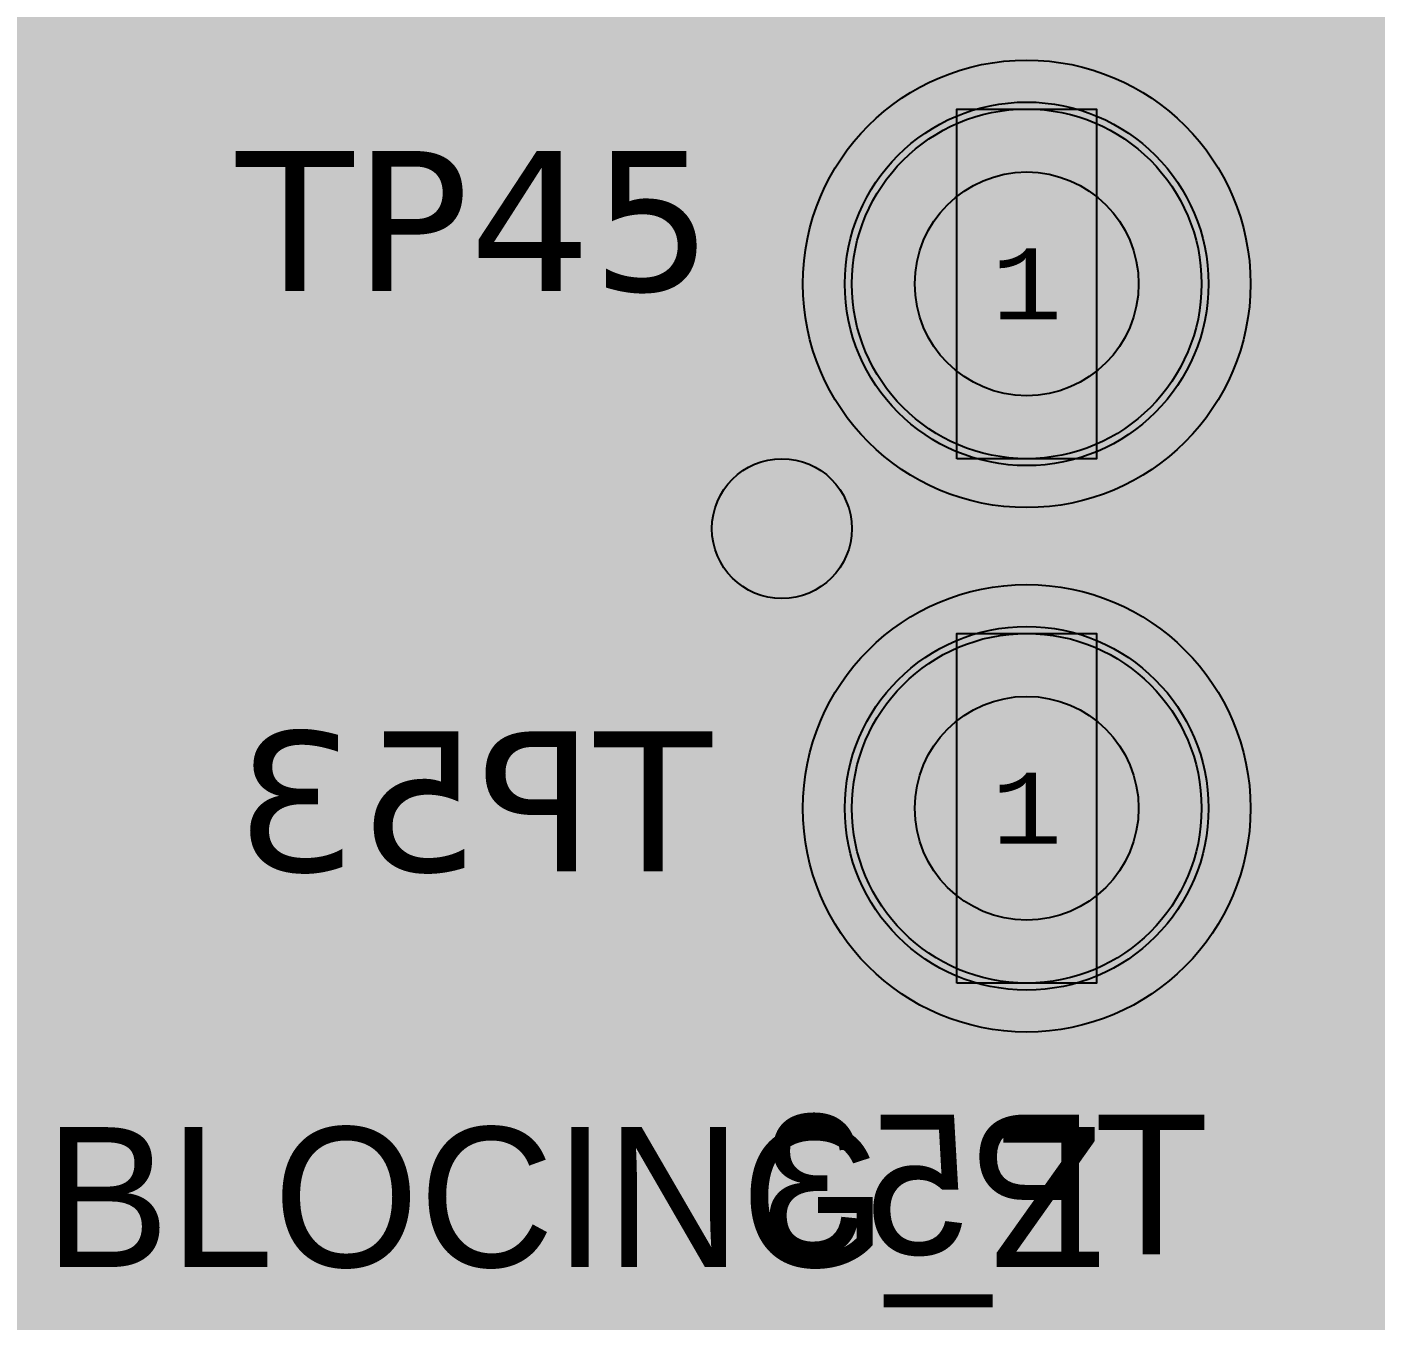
# Model space of a CAD drawing. Extents: x -28 to 199, y -61 to 255.
# Drawn here: x 140.1 to 149.74, y 195.59 to 204.84 of the extents above; entities that cross this region are included whole.
import ezdxf
from ezdxf.enums import TextEntityAlignment as Align

# ---------------------------------------------------------------- set-up
doc = ezdxf.new("R2010")
doc.units = 0
doc.header["$MEASUREMENT"] = 0
for name, color, linetype in [('ASSEMBLY_OUTLINES_BTM', 191, 'CONTINUOUS'), ('ASSEMBLY_OUTLINES_TOP', 102, 'CONTINUOUS'), ('ASSEMBLY_PART_NUMBERS_BTM', 191, 'CONTINUOUS'), ('ASSEMBLY_PART_NUMBERS_TOP', 102, 'CONTINUOUS'), ('ASSEMBLY_REF_DES_BTM', 191, 'CONTINUOUS'), ('ASSEMBLY_REF_DES_TOP', 102, 'CONTINUOUS'), ('DRILL_DRAWING', 21, 'CONTINUOUS'), ('GENERATED_SILKSCREEN_BTM', 255, 'CONTINUOUS'), ('GENERATED_SILKSCREEN_TOP', 140, 'CONTINUOUS'), ('MOUNTING_HOLES_LAYER_2', 42, 'CONTINUOUS'), ('MOUNTING_HOLES_LAYER_3', 42, 'CONTINUOUS'), ('MOUNTING_HOLES_LAYER_BOT21', 42, 'CONTINUOUS'), ('MOUNTING_HOLES_LAYER_TOP', 42, 'CONTINUOUS'), ('PART_HOLES_LAYER_2', 30, 'CONTINUOUS'), ('PART_HOLES_LAYER_3', 30, 'CONTINUOUS'), ('PART_HOLES_LAYER_BOTTOM', 30, 'CONTINUOUS'), ('PART_HOLES_LAYER_TOP', 30, 'CONTINUOUS'), ('PART_PADS_LAYER_2', 230, 'CONTINUOUS'), ('PART_PADS_LAYER_3', 81, 'CONTINUOUS'), ('PART_PADS_LAYER_BOTTOM', 10, 'CONTINUOUS'), ('PART_PADS_LAYER_TOP', 150, 'CONTINUOUS'), ('PIN_NUMBERS_BTM', 8, 'CONTINUOUS'), ('PIN_NUMBERS_TOP', 8, 'CONTINUOUS'), ('PLACEMENT_OUTLINES_BTM', 222, 'CONTINUOUS'), ('PLACEMENT_OUTLINES_TOP', 130, 'CONTINUOUS'), ('PLANE_DATA_LAYER_2', 230, 'CONTINUOUS'), ('PLANE_DATA_LAYER_3', 81, 'CONTINUOUS'), ('PLANE_DATA_LAYER_BOTTOM', 10, 'CONTINUOUS'), ('PLANE_DATA_LAYER_TOP', 150, 'CONTINUOUS'), ('PLANE_SHAPES_LAYER_2', 230, 'CONTINUOUS'), ('PLANE_SHAPES_LAYER_3', 81, 'CONTINUOUS'), ('PLANE_SHAPES_LAYER_BOTTOM', 10, 'CONTINUOUS'), ('PLANE_SHAPES_LAYER_TOP', 150, 'CONTINUOUS'), ('SILKSCREEN_OUTLINES_BTM', 211, 'CONTINUOUS'), ('SILKSCREEN_OUTLINES_TOP', 150, 'CONTINUOUS'), ('SILKSCREEN_REF_DES_BTM', 211, 'CONTINUOUS'), ('SOLDERMASK_PADS_BTM', 12, 'CONTINUOUS'), ('SOLDERMASK_PADS_TOP', 180, 'CONTINUOUS'), ('TRACES_LAYER_2', 230, 'CONTINUOUS'), ('TRACES_LAYER_BOTTOM', 10, 'CONTINUOUS'), ('TRACES_LAYER_TOP', 150, 'CONTINUOUS')]:
    doc.layers.add(name, color=color, linetype=linetype)
doc.styles.add('COURIER_NEW', font='COUR.TTF')
doc.styles.add('VERDANA', font='verdana.TTF')
doc.styles.add('VERIBEST_GERBER_0', font='txt')

msp = doc.modelspace()

# ---------------------------------------------------------------- hatches: boundary and pattern name
at = {"layer": 'MOUNTING_HOLES_LAYER_2'}
h = msp.add_hatch(color=256, dxfattribs=at)
edge = h.paths.add_edge_path()
edge.add_arc((145.5, 201.25), 0.5, 0, 360)
at = {"layer": 'MOUNTING_HOLES_LAYER_3'}
h = msp.add_hatch(color=256, dxfattribs=at)
edge = h.paths.add_edge_path()
edge.add_arc((145.5, 201.25), 0.5, 0, 360)
at = {"layer": 'MOUNTING_HOLES_LAYER_BOT21'}
h = msp.add_hatch(color=256, dxfattribs=at)
edge = h.paths.add_edge_path()
edge.add_arc((145.5, 201.25), 0.5, 0, 360)
at = {"layer": 'MOUNTING_HOLES_LAYER_TOP'}
h = msp.add_hatch(color=256, dxfattribs=at)
edge = h.paths.add_edge_path()
edge.add_arc((145.5, 201.25), 0.5, 0, 360)
at = {"layer": 'PART_HOLES_LAYER_2'}
h = msp.add_hatch(color=256, dxfattribs=at)
edge = h.paths.add_edge_path()
edge.add_arc((147.25, 203), 0.8, 0, 360)
h = msp.add_hatch(color=256, dxfattribs=at)
edge = h.paths.add_edge_path()
edge.add_arc((147.25, 199.25), 0.8, 0, 360)
at = {"layer": 'PART_HOLES_LAYER_3'}
h = msp.add_hatch(color=256, dxfattribs=at)
edge = h.paths.add_edge_path()
edge.add_arc((147.25, 203), 0.8, 0, 360)
h = msp.add_hatch(color=256, dxfattribs=at)
edge = h.paths.add_edge_path()
edge.add_arc((147.25, 199.25), 0.8, 0, 360)
at = {"layer": 'PART_HOLES_LAYER_BOTTOM'}
h = msp.add_hatch(color=256, dxfattribs=at)
edge = h.paths.add_edge_path()
edge.add_arc((147.25, 203), 0.8, 0, 360)
h = msp.add_hatch(color=256, dxfattribs=at)
edge = h.paths.add_edge_path()
edge.add_arc((147.25, 199.25), 0.8, 0, 360)
at = {"layer": 'PART_HOLES_LAYER_TOP'}
h = msp.add_hatch(color=256, dxfattribs=at)
edge = h.paths.add_edge_path()
edge.add_arc((147.25, 203), 0.8, 0, 360)
h = msp.add_hatch(color=256, dxfattribs=at)
edge = h.paths.add_edge_path()
edge.add_arc((147.25, 199.25), 0.8, 0, 360)
at = {"layer": 'PLANE_DATA_LAYER_2'}
for points in [[(147.25, 203), (147.25, 204.5762)], [(147.25, 203), (145.6738, 203)], [(147.25, 203), (148.8262, 203)], [(147.25, 203), (147.25, 201.4238)], [(147.25, 199.25), (147.7962, 200.72854)], [(147.25, 199.25), (145.77146, 199.7962)], [(147.25, 199.25), (148.72854, 198.7038)]]:
    msp.add_hatch(color=256, dxfattribs=at).paths.add_polyline_path(points, is_closed=False, flags=0)
at = {"layer": 'PLANE_DATA_LAYER_3'}
for points in [[(147.25, 203), (147.25, 204.5762)], [(147.25, 203), (145.6738, 203)], [(147.25, 203), (148.8262, 203)], [(147.25, 203), (147.25, 201.4238)], [(147.25, 199.25), (147.25, 200.8262)], [(147.25, 199.25), (145.6738, 199.25)], [(147.25, 199.25), (148.8262, 199.25)], [(147.25, 199.25), (147.25, 197.6738)]]:
    msp.add_hatch(color=256, dxfattribs=at).paths.add_polyline_path(points, is_closed=False, flags=0)
at = {"layer": 'PLANE_DATA_LAYER_BOTTOM'}
h = msp.add_hatch(color=256, dxfattribs=at)
h.paths.add_polyline_path([(149, 169.0762, -0.4142136), (148.9238, 169), (147.00001, 169, 0.4142136), (147, 168.99999), (147, 168.9142, -0.4142136), (146.9238, 168.838), (146.91684, 168.838, 0.1989122), (146.65026, 168.72758), (143.945, 166.02232, -0.1989134), (143.89111, 166), (137.25001, 166), (137.25, 166, -0.1462039), (137.2082, 165.98751), (134.12581, 165.98751, 0.1989122), (133.85924, 165.87709), (133.75447, 165.77232, -0.1989134), (133.70058, 165.75), (130.8262, 165.75, -0.4142136), (130.75, 165.8262), (130.75, 166.24999, 0.4142136), (130.74999, 166.25), (120.25001, 166.25, 0.4142136), (120.25, 166.24999), (120.25, 164.5762, -0.4142136), (120.1738, 164.5), (119.75389, 164.5, -0.138574), (119.71401, 164.51127, 0.2825715), (119.08599, 164.51127, -0.138574), (119.04611, 164.5), (108.75001, 164.5, 0.4142136), (108.75, 164.49999), (108.75, 161.5762, -0.4142136), (108.6738, 161.5), (108.5762, 161.5, -0.4142136), (108.5, 161.5762), (108.5, 161.9, 0.4142136), (108.05, 162.35), (106.95, 162.35, 0.3417827), (106.51438, 162.01284, -0.4469152), (106.4135, 161.96073, 0.4438706), (105.62073, 161.55634, -0.3389471), (105.54716, 161.5), (94.5762, 161.5, -0.4142136), (94.5, 161.5762), (94.5, 164.71207, -0.19891), (94.52232, 164.76595), (99.85355, 170.09719, 0.1989122), (100, 170.45074), (100, 172.1738, -0.4142136), (100.0762, 172.25), (130.74999, 172.25, 0.4142136), (130.75, 172.25001), (130.75, 194.11718, -0.19891), (130.77232, 194.17106), (131.34475, 194.7435, 0.1989122), (131.46923, 195.04402), (131.46923, 198.37998, 0.1989122), (131.34475, 198.6805), (130.77232, 199.25294, -0.19891), (130.75, 199.30682), (130.75, 214.91474, -0.4142136), (130.8262, 214.99094), (147.27913, 214.99094, -0.1989134), (147.33301, 214.96862), (148.97768, 213.32395, -0.19891), (149, 213.27007)], flags=0)
h.paths.add_polyline_path([(110.25, 165.75, -1), (112.25, 165.75, -1)], flags=0)
h.paths.add_polyline_path([(113.75, 169.75, -1), (116.75, 169.75, -1)], flags=0)
h.paths.add_polyline_path([(118.5, 169.75, -1), (121.5, 169.75, -1)], flags=0)
h.paths.add_polyline_path([(134.21, 170.75, 0.4142136), (134.46, 171), (134.46, 172.5, 0.4142136), (134.21, 172.75), (132.71, 172.75, 0.4142136), (132.46, 172.5), (132.46, 171, 0.4142136), (132.71, 170.75)], flags=0)
h.paths.add_polyline_path([(134.21, 177, 0.4142136), (134.46, 177.25), (134.46, 178.75, 0.4142136), (134.21, 179), (132.71, 179, 0.4142136), (132.46, 178.75), (132.46, 177.25, 0.4142136), (132.71, 177)], flags=0)
h.paths.add_polyline_path([(134.21, 183.25, 0.4142136), (134.46, 183.5), (134.46, 185, 0.4142136), (134.21, 185.25), (132.71, 185.25, 0.4142136), (132.46, 185), (132.46, 183.5, 0.4142136), (132.71, 183.25)], flags=0)
h.paths.add_polyline_path([(132.46, 190.5, -1), (134.46, 190.5, -1)], flags=0)
h.paths.add_polyline_path([(132.46, 196.75, -1), (134.46, 196.75, -1)], flags=0)
h.paths.add_polyline_path([(135, 171.75, -1), (137, 171.75, -1)], flags=0)
h.paths.add_polyline_path([(135, 178, -1), (137, 178, -1)], flags=0)
h.paths.add_polyline_path([(135, 184.25, -1), (137, 184.25, -1)], flags=0)
h.paths.add_polyline_path([(135, 190.5, -1), (137, 190.5, -1)], flags=0)
h.paths.add_polyline_path([(135, 196.75, -1), (137, 196.75, -1)], flags=0)
h.paths.add_polyline_path([(139.74999, 169, 0.4142136), (139.75, 169.00001), (139.75, 198.24999, 0.4142136), (139.74999, 198.25), (137.25001, 198.25, 0.4142136), (137.25, 198.24999), (137.25, 169.00001, 0.4142136), (137.25001, 169)], flags=0)
h.paths.add_polyline_path([(142.1, 210.3, -1), (143.3, 210.3, -1)], flags=0)
h.paths.add_polyline_path([(144.1, 179.2, 0.1385725), (144.01127, 179.51401, -0.138574), (144, 179.55389), (144, 192.31415, 0.1989122), (143.85355, 192.6677), (142.11105, 194.4102, 0.0466846), (142.03933, 194.46965, -0.046684), (142.02839, 194.47871), (141.90379, 194.60331, -0.1385729), (141.88356, 194.63948, 0.889074), (140.7, 194.5), (140.7, 194.5, 0.3470511), (141.16052, 193.91644, -0.1385729), (141.19669, 193.89621), (141.3898, 193.70309, 0.0466846), (141.46153, 193.64364, -0.046684), (141.47246, 193.63458), (142.97768, 192.12936, -0.19891), (143, 192.07548), (143, 179.55389, -0.138574), (142.98873, 179.51401, 0.1385725), (142.9, 179.2, 1)], flags=0)
h.paths.add_polyline_path([(143, 169, -1), (145, 169, -1)], flags=0)
h.paths.add_polyline_path([(145.3, 169.7, -1), (146.5, 169.7, -1)], flags=0)
h.paths.add_polyline_path([(144.5, 206.75, -1), (146.5, 206.75, -1)], flags=0)
h.paths.add_polyline_path([(145.6, 187.2, -1), (146.8, 187.2, -1)], flags=0)
h.paths.add_polyline_path([(148.11127, 212.58599, 0.1385725), (148.2, 212.9, 1), (147, 212.9, 0.1385725), (147.08873, 212.58599, -0.138574), (147.1, 212.54611), (147.1, 211.35389, -0.138574), (147.08873, 211.31401, 0.1385725), (147, 211, 1), (148.2, 211, 0.1385725), (148.11127, 211.31401, -0.138574), (148.1, 211.35389), (148.1, 212.54611, -0.138574)], flags=0)
h.paths.add_polyline_path([(145.75, 199.25, -1), (148.75, 199.25, -1)], flags=0)
h.paths.add_polyline_path([(146.55139, 201.67262, 6.5959246), (145.92262, 202.30139, -0.1217123), (145.93139, 202.2659), (145.93139, 202.2659, -0.5165322), (145.83004, 202.19397, 0.5165317), (144.5, 201.25), (144.5, 201.25, 1), (146.5, 201.25), (146.5, 201.25, 0.0842844), (146.44397, 201.58004, -0.6810727)], flags=0)
for points in [[(147.25, 203), (146.71176, 204.48145)], [(147.25, 203), (148.66247, 203.69953)], [(147.25, 203), (145.71791, 202.62972)], [(147.25, 203), (147.78824, 201.51855)], [(147.25, 199.25), (147.92074, 200.67636)], [(147.25, 199.25), (145.78261, 199.82548)], [(147.25, 199.25), (146.57926, 197.82364)], [(147.25, 199.25), (148.62916, 198.4869)]]:
    msp.add_hatch(color=256, dxfattribs=at).paths.add_polyline_path(points, is_closed=False, flags=0)
at = {"layer": 'PLANE_DATA_LAYER_TOP'}
h = msp.add_hatch(color=256, dxfattribs=at)
h.paths.add_polyline_path([(147.65, 177.0762, -0.4142136), (147.5738, 177), (143.2512, 177, -0.4142136), (143.175, 177.0762), (143.175, 178.57124, -0.5294084), (143.27924, 178.64209, 1.4711385), (143.27924, 179.75791, -0.5294084), (143.175, 179.82877), (143.175, 194.62174, 0.1989122), (143.02855, 194.97529), (140.90029, 197.10355, 0.1856496), (140.5723, 197.24935, -0.3993099), (140.5, 197.32545), (140.5, 198.24999, 0.4142136), (140.49999, 198.25), (137.25001, 198.25, 0.4142136), (137.25, 198.24999), (137.25, 170.5762, -0.4142136), (137.1738, 170.5), (136.80217, 170.5, -0.1989134), (136.74828, 170.52232), (136.50598, 170.76462, 0.0047517), (136.4992, 170.77128, -0.4943812), (136.51296, 170.89158, 0.2639267), (137, 171.75), (137, 171.75, 1.4984641), (135.29452, 171.04127, -0.1995057), (135.31696, 170.98727, -0.4142136), (135.24076, 170.91107), (134.53595, 170.91107, -0.4142136), (134.45975, 170.98727), (134.45975, 170.98727, -0.0097535), (134.45981, 170.99025, 0.0097598), (134.46, 171), (134.46, 172.5, 0.4142136), (134.21, 172.75), (132.71, 172.75, 0.4142136), (132.46, 172.5), (132.46, 171, 0.0097598), (132.46019, 170.99025, -0.0097535), (132.46025, 170.98727), (132.46025, 170.98727, -0.4142136), (132.38405, 170.91107), (131.5762, 170.91107, -0.4142136), (131.5, 170.98727), (131.5, 208.74999, 0.4142136), (131.49999, 208.75), (122.5762, 208.75, -0.4142136), (122.5, 208.8262), (122.5, 214.853, -0.4142136), (122.5762, 214.9292), (135.10597, 214.9292, -0.1989134), (135.15985, 214.90688), (141.42028, 208.64645, 0.1989122), (141.77384, 208.5), (142.4238, 208.5, -0.4142136), (142.5, 208.4238), (142.5, 204.00001, 0.4142136), (142.50001, 204), (143.3238, 204, -0.4142136), (143.4, 203.9238), (143.4, 199.51876, 0.1989122), (143.54645, 199.16521), (147.62768, 195.08397, -0.19891), (147.65, 195.03009)], flags=0)
h.paths.add_polyline_path([(134.21, 177, 0.4142136), (134.46, 177.25), (134.46, 178.75, 0.4142136), (134.21, 179), (132.71, 179, 0.4142136), (132.46, 178.75), (132.46, 177.25, 0.4142136), (132.71, 177)], flags=0)
h.paths.add_polyline_path([(134.21, 183.25, 0.4142136), (134.46, 183.5), (134.46, 185, 0.4142136), (134.21, 185.25), (132.71, 185.25, 0.4142136), (132.46, 185), (132.46, 183.5, 0.4142136), (132.71, 183.25)], flags=0)
h.paths.add_polyline_path([(132.46, 190.5, -1), (134.46, 190.5, -1)], flags=0)
h.paths.add_polyline_path([(132.46, 196.75, -1), (134.46, 196.75, -1)], flags=0)
h.paths.add_polyline_path([(135, 178, -1), (137, 178, -1)], flags=0)
h.paths.add_polyline_path([(135, 184.25, -1), (137, 184.25, -1)], flags=0)
h.paths.add_polyline_path([(135, 190.5, -1), (137, 190.5, -1)], flags=0)
h.paths.add_polyline_path([(135, 196.75, -1), (137, 196.75, -1)], flags=0)
h.paths.add_polyline_path([(145.6, 187.2, -1), (146.8, 187.2, -1)], flags=0)
h = msp.add_hatch(color=256, dxfattribs=at)
h.paths.add_polyline_path([(163.87989, 186.5762, -0.4142136), (163.80369, 186.5), (152.461, 186.5, -0.8191893), (152.43159, 186.64649, 4.9808723), (151.96841, 186.64649, -0.8191893), (151.939, 186.5), (151.75001, 186.5, 0.4142136), (151.75, 186.49999), (151.75, 183.02867, -0.19891), (151.72768, 182.97479), (149.89645, 181.14355, 0.1989122), (149.75, 180.79), (149.75, 177.0762, -0.4142136), (149.6738, 177), (148.7262, 177, -0.4142136), (148.65, 177.0762), (148.65, 195.26876, 0.1989122), (148.50355, 195.62231), (144.42232, 199.70355, -0.19891), (144.4, 199.75743), (144.4, 200.91828, -0.8544392), (144.54869, 200.94177, 0.8544353), (146.5, 201.25), (146.5, 201.25, 0.0842844), (146.44397, 201.58004, -0.6810727), (146.55139, 201.67262, 0.7928637), (148.46536, 203.87914, -0.1578453), (148.45091, 203.9238, -0.4142136), (148.52711, 204), (151.6738, 204, -0.4142136), (151.75, 203.9238), (151.75, 203.58917, -0.6295033), (151.62609, 203.52975, 2.0854042), (151.62609, 201.97025, -0.6295033), (151.75, 201.91083), (151.75, 201.75001, 0.4142136), (151.75001, 201.75), (153.0738, 201.75, -0.4142136), (153.15, 201.6738), (153.15, 201.04632, 0.1989122), (153.29645, 200.69277), (157.17048, 196.81874, -0.19891), (157.1928, 196.76486), (157.1928, 195.4342, 0.0395902), (157.19905, 195.35539, -0.039592), (157.2, 195.34338), (157.2, 195.15389, -0.138574), (157.18873, 195.11401, 0.1385725), (157.1, 194.8, 0.5864476), (158.01401, 194.28873, -0.138574), (158.05389, 194.3), (160.85726, 194.3, -0.1989134), (160.91114, 194.27768), (161.84135, 193.34747, -0.19891), (161.86366, 193.29359), (161.86366, 188.83109, 0.1989122), (162.01011, 188.47754), (163.85757, 186.63008, -0.19891), (163.87989, 186.5762)], flags=0)
h.paths.add_polyline_path([(145.75, 199.25, -1), (148.75, 199.25, -1)], flags=0)
h.paths.add_polyline_path([(150.5, 201, -1), (151.7, 201, -1)], flags=0)
h.paths.add_polyline_path([(153.75, 190.75, -1), (155.75, 190.75, -1)], flags=0)
h.paths.add_polyline_path([(153.75, 193, -1), (155.75, 193, -1)], flags=0)
h.paths.add_polyline_path([(159.5, 189.5, -1), (161.5, 189.5, -1)], flags=0)
for points in [[(147.25, 203), (148.8262, 203)], [(147.25, 203), (147.25, 201.4238)], [(147.25, 199.25), (147.25, 200.8262)], [(147.25, 199.25), (145.6738, 199.25)], [(147.25, 199.25), (148.8262, 199.25)], [(147.25, 199.25), (147.25, 197.6738)]]:
    msp.add_hatch(color=256, dxfattribs=at).paths.add_polyline_path(points, is_closed=False, flags=0)
at = {"layer": 'PLANE_SHAPES_LAYER_2'}
h = msp.add_hatch(color=256, dxfattribs=at)
h.paths.add_polyline_path([(169.5, 129.25), (149.5, 129.25), (142.25, 122), (142.25, 90.5), (147.5, 90.5), (147.5, 80), (154, 80), (154, 69.25), (131.75, 69.25), (131.75, 73.25), (121.25, 73.25), (121.25, 81), (110.5, 81), (110.5, 125.75), (106.5, 125.75), (106.5, 128.75), (93.5, 128.75), (93.5, 120.25), (91.75, 120.25), (91.75, 121.5), (80, 121.5), (80, 118.25), (73.25, 118.25), (73.25, 124.5), (67.5, 124.5), (67.5, 128), (57.75, 128), (57.75, 120.25), (55.25, 120.25), (55.25, 121.5), (47.5, 121.5), (47.5, 119), (35, 119), (35, 134.75), (32.75, 134.75), (32.75, 159.75), (29.25, 159.75), (29.25, 175.25), (22.5, 175.25), (22.5, 195.25), (17.25, 195.25), (17.25, 198), (22.5, 198), (22.5, 216.5), (40.25, 216.5), (40.25, 235.5), (54.5, 235.5), (54.5, 254), (87.25, 254), (87.25, 236.25), (86.25, 236.25), (86.25, 228.75), (81, 228.75), (81, 218.75), (95.25, 218.75), (95.25, 194.5), (87, 194.5), (87, 172), (131.1, 172), (131.1, 208.75), (115.5, 208.75), (115.5, 213.75), (106.75, 213.75), (106.75, 218.75), (110.25, 222.25), (110.25, 226.25), (142.5, 226.25), (142.5, 221.5), (160.5, 221.5), (160.5, 240.75), (169.5, 240.75)])
h.paths.add_polyline_path([(35.5, 149.5), (41.75, 149.5), (41.75, 152), (39.25, 152), (39.25, 154), (37.75, 154), (37.75, 152), (35.5, 152)], flags=16)
h.paths.add_polyline_path([(37.5, 125.75), (37.5, 128.75), (42.75, 128.75), (42.75, 125.75)], flags=16)
h.paths.add_polyline_path([(52, 127.75), (52, 130.75), (54.25, 130.75), (54.25, 127.75)], flags=16)
h.paths.add_polyline_path([(50.75, 219.5), (50.75, 226.5), (71.75, 226.5), (71.75, 219.5)], flags=16)
h.paths.add_polyline_path([(66.5, 150.75), (66.5, 177.5), (72.25, 177.5), (72.25, 150.75)], flags=16)
h.paths.add_polyline_path([(47.25, 185.25), (73, 185.25), (73, 188.25), (70.25, 188.25), (70.25, 191), (47.25, 191)], flags=16)
h.paths.add_polyline_path([(84.5, 208), (84.5, 212.75), (85, 212.75), (85, 208)], flags=16)
h.paths.add_polyline_path([(61.5, 137.25), (87.75, 137.25), (87.75, 140.5), (84.75, 140.5), (84.75, 143), (61.5, 143)], flags=16)
h.paths.add_polyline_path([(88.75, 127), (88.75, 130), (91, 130), (91, 127)], flags=16)
h.paths.add_polyline_path([(85.5, 130.25), (85.5, 132.5), (91, 132.5), (91, 130.25)], flags=16)
h.paths.add_polyline_path([(108.75, 142.25), (135.75, 142.25), (135.75, 145.75), (132.25, 145.75), (132.25, 149), (108.75, 149)], flags=16)
h.paths.add_polyline_path([(114.25, 126.75), (140.75, 126.75), (140.75, 129.75), (137.25, 129.75), (137.25, 133), (114.25, 133)], flags=16)
h.paths.add_polyline_path([(155.25, 180.25), (166.25, 180.25), (166.25, 186.25), (152.25, 186.25), (152.25, 183), (155.25, 183)], flags=16)
at = {"layer": 'PLANE_SHAPES_LAYER_3'}
h = msp.add_hatch(color=256, dxfattribs=at)
h.paths.add_polyline_path([(169.5, 129.25), (149.5, 129.25), (142.25, 122), (142.25, 90.5), (147.5, 90.5), (147.5, 80), (154, 80), (154, 69.25), (131.75, 69.25), (131.75, 73.25), (121.25, 73.25), (121.25, 81), (110.5, 81), (110.5, 125.75), (106.5, 125.75), (106.5, 128.75), (93.5, 128.75), (93.5, 120.25), (91.75, 120.25), (91.75, 121.5), (80, 121.5), (80, 118.25), (73.25, 118.25), (73.25, 124.5), (67.5, 124.5), (67.5, 127.75), (58.25, 127.75), (58.25, 130.25), (88.75, 130.25), (88.75, 127), (91, 127), (91, 132.5), (55, 132.5), (55, 131.25), (52, 131.25), (52, 127.75), (55, 127.75), (55, 127.25), (57.75, 127.25), (57.75, 120.25), (55.25, 120.25), (55.25, 121.5), (47.5, 121.5), (47.5, 119), (35, 119), (35, 134.75), (32.75, 134.75), (32.75, 159.75), (29.25, 159.75), (29.25, 175.25), (22.5, 175.25), (22.5, 195.25), (17.25, 195.25), (17.25, 198), (22.5, 198), (22.5, 216.5), (40.25, 216.5), (40.25, 235.5), (54.5, 235.5), (54.5, 254), (87.25, 254), (87.25, 236.25), (86.25, 236.25), (86.25, 228.75), (81, 228.75), (81, 218.75), (95.25, 218.75), (95.25, 194.5), (87, 194.5), (87, 172), (131.1, 172), (131.1, 208.75), (115.5, 208.75), (115.5, 213.75), (106.75, 213.75), (106.75, 218.75), (110.25, 222.25), (110.25, 226.25), (142.5, 226.25), (142.5, 221.5), (160.5, 221.5), (160.5, 240.75), (169.5, 240.75)])
h.paths.add_polyline_path([(35.5, 149.5), (41.75, 149.5), (41.75, 152), (39.25, 152), (39.25, 154), (37.75, 154), (37.75, 152), (35.5, 152)], flags=16)
h.paths.add_polyline_path([(37.5, 125.75), (37.5, 128.75), (42.75, 128.75), (42.75, 125.75)], flags=16)
h.paths.add_polyline_path([(50.75, 219.5), (50.75, 226.5), (71.75, 226.5), (71.75, 219.5)], flags=16)
h.paths.add_polyline_path([(66.5, 150.75), (66.5, 177.5), (72.25, 177.5), (72.25, 150.75)], flags=16)
h.paths.add_polyline_path([(47.25, 185.25), (73, 185.25), (73, 188.25), (70.25, 188.25), (70.25, 191), (47.25, 191)], flags=16)
h.paths.add_polyline_path([(84.5, 208), (84.5, 212.75), (85, 212.75), (85, 208)], flags=16)
h.paths.add_polyline_path([(61.5, 137.25), (87.75, 137.25), (87.75, 140.5), (84.75, 140.5), (84.75, 143), (61.5, 143)], flags=16)
h.paths.add_polyline_path([(108.75, 142.25), (135.75, 142.25), (135.75, 145.75), (132.25, 145.75), (132.25, 149), (108.75, 149)], flags=16)
h.paths.add_polyline_path([(114.25, 126.75), (140.75, 126.75), (140.75, 129.75), (137.25, 129.75), (137.25, 133), (114.25, 133)], flags=16)
h.paths.add_polyline_path([(155.25, 180.25), (166.25, 180.25), (166.25, 186.25), (152.25, 186.25), (152.25, 183), (155.25, 183)], flags=16)

# ---------------------------------------------------------------- linework, layer by layer
at = {"layer": 'ASSEMBLY_OUTLINES_BTM'}
msp.add_lwpolyline([(146.75, 198), (146.75, 200.5), (147.75, 200.5), (147.75, 198)], close=True, dxfattribs=at)
msp.add_circle((147.25, 199.25), 1.6, dxfattribs=at)
at = {"layer": 'ASSEMBLY_OUTLINES_TOP'}
msp.add_lwpolyline([(146.75, 201.75), (146.75, 204.25), (147.75, 204.25), (147.75, 201.75)], close=True, dxfattribs=at)
msp.add_circle((147.25, 203), 1.6, dxfattribs=at)
at = {"layer": 'GENERATED_SILKSCREEN_BTM', "const_width": 0.15}
msp.add_lwpolyline([(145.65, 199.25, -1), (148.85, 199.25, -1)], format="xyb", close=True, dxfattribs=at)
for points in [[(145.403, 196.047), (145.572, 196.184), (145.575, 196.186), (145.577, 196.189), (145.578, 196.192), (145.578, 196.195), (145.577, 196.202), (145.573, 196.209), (145.568, 196.214), (145.562, 196.218), (145.555, 196.219), (145.548, 196.217), (145.385, 196.084), (145.062, 196.084), (144.906, 196.21), (144.906, 196.396), (145.06, 196.523), (145.226, 196.523), (145.234, 196.525), (145.239, 196.529), (145.242, 196.536), (145.243, 196.543), (145.242, 196.55), (145.239, 196.556), (145.234, 196.561), (145.226, 196.563), (145.06, 196.563), (144.906, 196.69), (144.906, 196.876), (145.062, 197.002), (145.385, 197.002), (145.548, 196.869), (145.555, 196.867), (145.562, 196.868), (145.568, 196.871), (145.573, 196.877), (145.577, 196.883), (145.578, 196.89), (145.578, 196.894), (145.577, 196.897), (145.575, 196.9), (145.572, 196.902), (145.403, 197.039), (145.4, 197.04), (145.397, 197.041), (145.396, 197.042), (145.392, 197.043), (145.055, 197.043), (145.05, 197.042), (145.048, 197.041), (145.046, 197.04), (145.042, 197.039), (144.873, 196.902), (144.87, 196.897), (144.869, 196.893), (144.867, 196.89), (144.866, 196.886), (144.866, 196.68), (144.867, 196.677), (144.869, 196.67), (144.87, 196.665), (144.873, 196.663), (145.02, 196.543), (144.873, 196.423), (144.872, 196.421), (144.87, 196.419), (144.869, 196.418), (144.869, 196.416), (144.867, 196.409), (144.866, 196.406), (144.866, 196.2), (144.867, 196.195), (144.869, 196.191), (144.87, 196.187), (144.873, 196.184), (145.042, 196.047), (145.046, 196.045), (145.047, 196.044), (145.05, 196.044), (145.051, 196.043), (145.052, 196.043), (145.055, 196.043), (145.392, 196.043), (145.396, 196.044), (145.4, 196.045), (145.403, 196.047)], [(146.337, 196.699), (146.341, 196.698), (146.344, 196.697), (146.348, 196.695), (146.484, 196.585), (146.484, 197.002), (145.831, 197.002), (145.824, 197.004), (145.818, 197.008), (145.815, 197.015), (145.814, 197.022), (145.815, 197.03), (145.818, 197.036), (145.824, 197.041), (145.831, 197.043), (146.506, 197.043), (146.513, 197.041), (146.519, 197.036), (146.524, 197.03), (146.526, 197.023), (146.526, 196.542), (146.525, 196.535), (146.522, 196.53), (146.518, 196.527), (146.511, 196.525), (146.507, 196.523), (146.502, 196.522), (146.497, 196.523), (146.493, 196.526), (146.33, 196.659), (146.007, 196.659), (145.851, 196.532), (145.851, 196.21), (146.007, 196.085), (146.33, 196.085), (146.493, 196.217), (146.5, 196.22), (146.506, 196.22), (146.513, 196.216), (146.518, 196.211), (146.522, 196.204), (146.524, 196.197), (146.523, 196.193), (146.522, 196.19), (146.52, 196.187), (146.517, 196.185), (146.348, 196.047), (146.345, 196.045), (146.341, 196.045), (146.337, 196.043), (146, 196.043), (145.998, 196.043), (145.996, 196.044), (145.995, 196.044), (145.993, 196.045), (145.991, 196.045), (145.987, 196.047), (145.818, 196.185), (145.815, 196.188), (145.814, 196.19), (145.812, 196.196), (145.811, 196.2), (145.811, 196.542), (145.812, 196.546), (145.814, 196.552), (145.814, 196.554), (145.816, 196.555), (145.817, 196.557), (145.818, 196.559), (145.987, 196.695), (145.992, 196.697), (145.996, 196.698), (146, 196.699), (146.337, 196.699)], [(146.762, 196.663), (146.759, 196.665), (146.758, 196.67), (146.756, 196.675), (146.755, 196.68), (146.755, 196.886), (146.756, 196.891), (146.758, 196.894), (146.758, 196.897), (146.759, 196.898), (146.761, 196.899), (146.762, 196.901), (146.932, 197.039), (146.937, 197.041), (146.941, 197.042), (146.945, 197.043), (147.449, 197.043), (147.458, 197.041), (147.464, 197.036), (147.469, 197.03), (147.471, 197.023), (147.471, 196.063), (147.469, 196.055), (147.464, 196.05), (147.458, 196.047), (147.451, 196.046), (147.443, 196.047), (147.436, 196.05), (147.431, 196.055), (147.429, 196.063), (147.429, 196.523), (146.945, 196.523), (146.938, 196.524), (146.936, 196.525), (146.934, 196.525), (146.932, 196.526), (146.762, 196.663)], [(147.429, 197.002), (146.951, 197.002), (146.795, 196.876), (146.795, 196.69), (146.951, 196.563), (147.429, 196.563), (147.429, 197.002)], [(148.078, 196.063), (148.077, 196.056), (148.072, 196.05), (148.065, 196.047), (148.058, 196.046), (148.052, 196.047), (148.045, 196.05), (148.04, 196.056), (148.038, 196.063), (148.038, 197.002), (147.721, 197.002), (147.714, 197.004), (147.708, 197.008), (147.705, 197.015), (147.704, 197.022), (147.705, 197.03), (147.708, 197.037), (147.714, 197.042), (147.721, 197.043), (148.396, 197.043), (148.403, 197.042), (148.409, 197.037), (148.412, 197.03), (148.413, 197.022), (148.412, 197.015), (148.409, 197.008), (148.403, 197.004), (148.396, 197.002), (148.078, 197.002), (148.078, 196.063)]]:
    msp.add_lwpolyline(points, dxfattribs=at)
at = {"layer": 'GENERATED_SILKSCREEN_TOP', "const_width": 0.15}
msp.add_lwpolyline([(145.65, 203, -1), (148.85, 203, -1)], format="xyb", close=True, dxfattribs=at)
for points in [[(145.052, 195.973), (145.054, 195.965), (145.059, 195.96), (145.065, 195.957), (145.072, 195.956), (145.08, 195.957), (145.087, 195.96), (145.092, 195.965), (145.094, 195.973), (145.094, 196.869), (145.731, 195.961), (145.734, 195.957), (145.739, 195.955), (145.744, 195.955), (145.75, 195.957), (145.757, 195.959), (145.763, 195.962), (145.766, 195.967), (145.767, 195.973), (145.767, 196.933), (145.765, 196.94), (145.76, 196.946), (145.754, 196.949), (145.747, 196.95), (145.74, 196.949), (145.733, 196.946), (145.728, 196.94), (145.727, 196.933), (145.727, 196.037), (145.089, 196.944), (145.085, 196.948), (145.081, 196.95), (145.076, 196.95), (145.071, 196.949), (145.063, 196.948), (145.057, 196.945), (145.054, 196.94), (145.052, 196.933), (145.052, 195.973)], [(141.046, 196.803), (140.917, 196.946), (140.91, 196.951), (140.903, 196.953), (140.384, 196.953), (140.377, 196.951), (140.371, 196.946), (140.366, 196.94), (140.364, 196.933), (140.364, 196.496), (140.364, 196.493), (140.364, 196.49), (140.364, 195.973), (140.366, 195.966), (140.371, 195.959), (140.377, 195.954), (140.384, 195.953), (140.909, 195.953), (141.073, 196.096), (141.077, 196.102), (141.079, 196.11), (141.079, 196.324), (140.932, 196.49), (141.037, 196.574), (141.04, 196.578), (141.043, 196.583), (141.045, 196.588), (141.046, 196.591), (141.046, 196.803)], [(140.406, 196.912), (140.893, 196.912), (141.005, 196.787), (141.005, 196.602), (140.894, 196.513), (140.406, 196.513), (140.406, 196.912)], [(141.309, 195.973), (141.311, 195.965), (141.316, 195.96), (141.322, 195.954), (141.329, 195.953), (142.004, 195.953), (142.011, 195.954), (142.017, 195.959), (142.02, 195.966), (142.021, 195.973), (142.02, 195.981), (142.017, 195.988), (142.011, 195.992), (142.004, 195.994), (141.351, 195.994), (141.351, 196.933), (141.349, 196.94), (141.344, 196.946), (141.337, 196.949), (141.329, 196.95), (141.322, 196.949), (141.316, 196.946), (141.311, 196.94), (141.309, 196.933), (141.309, 195.973)], [(142.969, 196.796), (142.969, 196.11), (142.968, 196.105), (142.966, 196.101), (142.965, 196.097), (142.962, 196.094), (142.794, 195.957), (142.789, 195.955), (142.788, 195.954), (142.786, 195.954), (142.784, 195.953), (142.783, 195.953), (142.781, 195.953), (142.444, 195.953), (142.44, 195.954), (142.436, 195.955), (142.432, 195.957), (142.264, 196.094), (142.26, 196.097), (142.258, 196.101), (142.256, 196.105), (142.255, 196.11), (142.255, 196.796), (142.256, 196.801), (142.258, 196.805), (142.26, 196.807), (142.262, 196.809), (142.264, 196.812), (142.432, 196.949), (142.436, 196.95), (142.439, 196.951), (142.44, 196.952), (142.444, 196.953), (142.781, 196.953), (142.785, 196.952), (142.786, 196.952), (142.787, 196.951), (142.79, 196.95), (142.794, 196.949), (142.962, 196.812), (142.963, 196.809), (142.965, 196.808), (142.966, 196.807), (142.966, 196.805), (142.968, 196.801), (142.969, 196.796)], [(142.296, 196.786), (142.296, 196.12), (142.45, 195.994), (142.773, 195.994), (142.929, 196.12), (142.929, 196.786), (142.773, 196.912), (142.45, 196.912), (142.296, 196.786)], [(143.377, 195.957), (143.209, 196.094), (143.204, 196.097), (143.203, 196.101), (143.201, 196.105), (143.2, 196.11), (143.2, 196.796), (143.201, 196.801), (143.203, 196.805), (143.205, 196.807), (143.206, 196.809), (143.208, 196.812), (143.377, 196.949), (143.38, 196.95), (143.383, 196.951), (143.384, 196.952), (143.388, 196.953), (143.725, 196.953), (143.73, 196.952), (143.732, 196.951), (143.735, 196.95), (143.738, 196.949), (143.907, 196.812), (143.911, 196.807), (143.913, 196.799), (143.912, 196.793), (143.91, 196.788), (143.907, 196.784), (143.902, 196.78), (143.897, 196.777), (143.892, 196.776), (143.887, 196.776), (143.883, 196.779), (143.718, 196.912), (143.395, 196.912), (143.241, 196.786), (143.241, 196.12), (143.395, 195.994), (143.718, 195.994), (143.883, 196.127), (143.887, 196.129), (143.892, 196.13), (143.897, 196.129), (143.902, 196.126), (143.907, 196.122), (143.91, 196.117), (143.912, 196.111), (143.913, 196.105), (143.911, 196.099), (143.907, 196.094), (143.738, 195.957), (143.734, 195.955), (143.733, 195.954), (143.73, 195.954), (143.729, 195.953), (143.728, 195.953), (143.725, 195.953), (143.388, 195.953), (143.384, 195.954), (143.38, 195.955), (143.377, 195.957)], [(144.677, 196.912), (144.684, 196.914), (144.69, 196.918), (144.693, 196.925), (144.694, 196.932), (144.693, 196.94), (144.69, 196.947), (144.684, 196.952), (144.677, 196.953), (144.287, 196.953), (144.279, 196.952), (144.275, 196.947), (144.272, 196.94), (144.271, 196.932), (144.272, 196.925), (144.275, 196.918), (144.279, 196.914), (144.287, 196.912), (144.462, 196.912), (144.462, 195.995), (144.287, 195.995), (144.279, 195.993), (144.275, 195.988), (144.272, 195.981), (144.271, 195.973), (144.272, 195.966), (144.275, 195.959), (144.279, 195.955), (144.287, 195.953), (144.677, 195.953), (144.684, 195.955), (144.69, 195.959), (144.693, 195.966), (144.694, 195.973), (144.693, 195.981), (144.69, 195.988), (144.684, 195.993), (144.677, 195.995), (144.501, 195.995), (144.501, 196.912), (144.677, 196.912)], [(146.537, 196.949), (146.705, 196.812), (146.71, 196.807), (146.711, 196.799), (146.71, 196.793), (146.708, 196.788), (146.705, 196.784), (146.7, 196.78), (146.695, 196.777), (146.69, 196.776), (146.685, 196.776), (146.681, 196.779), (146.517, 196.912), (146.193, 196.912), (146.039, 196.786), (146.039, 196.12), (146.193, 195.994), (146.516, 195.994), (146.672, 196.12), (146.672, 196.365), (146.523, 196.365), (146.516, 196.367), (146.511, 196.371), (146.507, 196.378), (146.506, 196.385), (146.507, 196.392), (146.511, 196.398), (146.516, 196.403), (146.523, 196.405), (146.692, 196.405), (146.7, 196.403), (146.706, 196.399), (146.711, 196.393), (146.712, 196.385), (146.712, 196.11), (146.711, 196.105), (146.709, 196.102), (146.708, 196.097), (146.705, 196.094), (146.537, 195.957), (146.532, 195.955), (146.531, 195.954), (146.529, 195.954), (146.527, 195.953), (146.526, 195.953), (146.524, 195.953), (146.187, 195.953), (146.183, 195.954), (146.179, 195.955), (146.175, 195.957), (146.007, 196.094), (146.005, 196.096), (146.003, 196.097), (146.001, 196.1), (145.999, 196.107), (145.998, 196.11), (145.998, 196.796), (145.999, 196.8), (146.001, 196.803), (146.003, 196.807), (146.007, 196.812), (146.175, 196.949), (146.179, 196.95), (146.182, 196.951), (146.183, 196.952), (146.187, 196.953), (146.524, 196.953), (146.528, 196.952), (146.529, 196.952), (146.53, 196.951), (146.533, 196.95), (146.537, 196.949)], [(148.578, 195.953), (148.585, 195.955), (148.591, 195.959), (148.594, 195.966), (148.595, 195.973), (148.594, 195.981), (148.591, 195.988), (148.585, 195.993), (148.578, 195.995), (147.943, 195.995), (148.595, 196.921), (148.596, 196.927), (148.595, 196.936), (148.593, 196.942), (148.589, 196.948), (148.584, 196.952), (148.578, 196.953), (147.903, 196.953), (147.896, 196.951), (147.891, 196.947), (147.887, 196.94), (147.886, 196.932), (147.887, 196.925), (147.891, 196.918), (147.896, 196.914), (147.903, 196.912), (148.539, 196.912), (147.888, 195.986), (147.885, 195.982), (147.884, 195.977), (147.884, 195.973), (147.886, 195.969), (147.889, 195.962), (147.893, 195.957), (147.898, 195.954), (147.903, 195.953), (148.578, 195.953)], [(140.406, 196.472), (140.892, 196.472), (141.039, 196.307), (141.039, 196.119), (140.894, 195.994), (140.406, 195.994), (140.406, 196.472)], [(146.965, 195.987), (147.648, 195.987), (147.655, 195.986), (147.66, 195.982), (147.663, 195.977), (147.663, 195.971), (147.662, 195.963), (147.66, 195.958), (147.655, 195.954), (147.648, 195.953), (146.965, 195.953), (146.958, 195.954), (146.953, 195.958), (146.95, 195.963), (146.949, 195.971), (146.95, 195.977), (146.952, 195.982), (146.957, 195.986), (146.965, 195.987)]]:
    msp.add_lwpolyline(points, dxfattribs=at)
at = {"layer": 'MOUNTING_HOLES_LAYER_2'}
msp.add_circle((145.5, 201.25), 0.5, dxfattribs=at)
at = {"layer": 'MOUNTING_HOLES_LAYER_3'}
msp.add_circle((145.5, 201.25), 0.5, dxfattribs=at)
at = {"layer": 'MOUNTING_HOLES_LAYER_BOT21'}
msp.add_circle((145.5, 201.25), 0.5, dxfattribs=at)
at = {"layer": 'MOUNTING_HOLES_LAYER_TOP'}
msp.add_circle((145.5, 201.25), 0.5, dxfattribs=at)
at = {"layer": 'PART_HOLES_LAYER_2'}
for centre in [(147.25, 203), (147.25, 199.25)]:
    msp.add_circle(centre, 0.8, dxfattribs=at)
at = {"layer": 'PART_HOLES_LAYER_3'}
for centre in [(147.25, 203), (147.25, 199.25)]:
    msp.add_circle(centre, 0.8, dxfattribs=at)
at = {"layer": 'PART_HOLES_LAYER_BOTTOM'}
for centre in [(147.25, 203), (147.25, 199.25)]:
    msp.add_circle(centre, 0.8, dxfattribs=at)
at = {"layer": 'PART_HOLES_LAYER_TOP'}
for centre in [(147.25, 203), (147.25, 199.25)]:
    msp.add_circle(centre, 0.8, dxfattribs=at)
at = {"layer": 'PART_PADS_LAYER_2'}
for centre in [(147.25, 203), (147.25, 199.25)]:
    msp.add_circle(centre, 1.25, dxfattribs=at)
at = {"layer": 'PART_PADS_LAYER_3'}
for centre in [(147.25, 203), (147.25, 199.25)]:
    msp.add_circle(centre, 1.25, dxfattribs=at)
at = {"layer": 'PART_PADS_LAYER_BOTTOM'}
for centre in [(147.25, 203), (147.25, 199.25)]:
    msp.add_circle(centre, 1.25, dxfattribs=at)
at = {"layer": 'PART_PADS_LAYER_TOP'}
for centre in [(147.25, 203), (147.25, 199.25)]:
    msp.add_circle(centre, 1.25, dxfattribs=at)
at = {"layer": 'PLACEMENT_OUTLINES_BTM'}
msp.add_circle((147.25, 199.25), 1.6, dxfattribs=at)
at = {"layer": 'PLACEMENT_OUTLINES_TOP'}
msp.add_circle((147.25, 203), 1.6, dxfattribs=at)
at = {"layer": 'PLANE_DATA_LAYER_2', "const_width": 0.5}
for points in [[(147.25, 203), (147.25, 204.5762)], [(147.25, 203), (145.6738, 203)], [(147.25, 203), (148.8262, 203)], [(147.25, 203), (147.25, 201.4238)], [(147.25, 199.25), (147.7962, 200.72854)], [(147.25, 199.25), (145.77146, 199.7962)], [(147.25, 199.25), (148.72854, 198.7038)]]:
    msp.add_lwpolyline(points, dxfattribs=at)
at = {"layer": 'PLANE_DATA_LAYER_3', "const_width": 0.5}
for points in [[(147.25, 203), (147.25, 204.5762)], [(147.25, 203), (145.6738, 203)], [(147.25, 203), (148.8262, 203)], [(147.25, 203), (147.25, 201.4238)], [(147.25, 199.25), (147.25, 200.8262)], [(147.25, 199.25), (145.6738, 199.25)], [(147.25, 199.25), (148.8262, 199.25)], [(147.25, 199.25), (147.25, 197.6738)]]:
    msp.add_lwpolyline(points, dxfattribs=at)
at = {"layer": 'PLANE_DATA_LAYER_BOTTOM', "const_width": 0.5}
for points in [[(147.25, 203), (146.71176, 204.48145)], [(147.25, 203), (148.66247, 203.69953)], [(147.25, 203), (145.71791, 202.62972)], [(147.25, 203), (147.78824, 201.51855)], [(147.25, 199.25), (147.92074, 200.67636)], [(147.25, 199.25), (145.78261, 199.82548)], [(147.25, 199.25), (146.57926, 197.82364)], [(147.25, 199.25), (148.62916, 198.4869)]]:
    msp.add_lwpolyline(points, dxfattribs=at)
at = {"layer": 'PLANE_DATA_LAYER_TOP', "const_width": 0.5}
for points in [[(147.25, 203), (148.8262, 203)], [(147.25, 203), (147.25, 201.4238)], [(147.25, 199.25), (147.25, 200.8262)], [(147.25, 199.25), (145.6738, 199.25)], [(147.25, 199.25), (148.8262, 199.25)], [(147.25, 199.25), (147.25, 197.6738)]]:
    msp.add_lwpolyline(points, dxfattribs=at)
at = {"layer": 'PLANE_SHAPES_LAYER_BOTTOM'}
for points in [[(137.25, 198.25), (149.25, 198.25), (137.25, 215), (149.25, 215)], [(139.75, 169), (149, 169), (139.75, 198.25), (149, 198.25)]]:
    msp.add_solid(points, dxfattribs=at)
at = {"layer": 'PLANE_SHAPES_LAYER_TOP'}
for points in [[(137.25, 198.25), (142.5, 198.25), (137.25, 214.25), (142.5, 214.25)], [(142.5, 198.25), (151.75, 198.25), (142.5, 204), (151.75, 204)], [(140.5, 177), (151.75, 177), (140.5, 198.25), (151.75, 198.25)]]:
    msp.add_solid(points, dxfattribs=at)
at = {"layer": 'SILKSCREEN_OUTLINES_BTM'}
msp.add_circle((147.25, 199.25), 1.6, dxfattribs=at)
at = {"layer": 'SILKSCREEN_OUTLINES_TOP'}
msp.add_circle((147.25, 203), 1.6, dxfattribs=at)
at = {"layer": 'SOLDERMASK_PADS_BTM'}
for centre in [(147.25, 203), (147.25, 199.25)]:
    msp.add_circle(centre, 1.3, dxfattribs=at)
at = {"layer": 'SOLDERMASK_PADS_TOP'}
for centre in [(147.25, 203), (147.25, 199.25)]:
    msp.add_circle(centre, 1.3, dxfattribs=at)
at = {"layer": 'TRACES_LAYER_2', "const_width": 0.254}
for points in [[(151.3, 167.6), (151.3, 168.97123), (150.90667, 169.36456), (150.90667, 192.19956), (141.6162, 201.49002), (141.6162, 211.11214), (139.7065, 213.02185), (126.74939, 213.02185), (122.45173, 217.3195), (122.45173, 217.77703), (121.24777, 218.981), (109.381, 218.981), (108.2, 217.8)], [(109.2, 217.8), (109.977, 218.577), (121.08042, 218.577), (122.015, 217.64242), (122.015, 217.18489), (126.58205, 212.61784), (139.53916, 212.61784), (141.2122, 210.9448), (141.2122, 201.32268), (150.50267, 192.03221), (150.50267, 167.43991), (150.82129, 167.12129), (150.82129, 166.97871), (151.3, 166.5)], [(131.5, 143.1), (133.6624, 143.1), (146.003, 155.4406), (146.003, 158.88946), (146.92058, 159.80704), (146.92058, 192.18624), (138.7882, 200.31862), (138.7882, 209.94074), (138.55155, 210.1774), (125.59443, 210.1774), (120.65659, 215.11524), (115.28476, 215.11524), (112.6, 217.8)], [(115, 217.8), (114.52129, 217.32129), (114.52129, 217.12129), (115.93729, 215.70529), (120.63789, 215.70529), (125.74533, 210.59785), (138.70245, 210.59785), (139.1922, 210.10809), (139.1922, 200.48596), (147.9, 191.77817), (147.9, 165.9)], [(116.2, 217.8), (117.48671, 216.51329), (120.97257, 216.51329), (126.08002, 211.40584), (139.03713, 211.40584), (140.0002, 210.44277), (140.0002, 200.82065), (149.2, 191.62086), (149.2, 165.72877), (149.28271, 165.64605), (149.28271, 165.31137), (149.2, 165.22866), (149.2, 164.4)], [(119.8, 217.8), (120.57986, 217.02014), (121.03706, 217.02014), (126.24736, 211.80984), (139.20447, 211.80984), (140.4042, 210.61012), (140.4042, 200.98799), (149.604, 191.7882), (149.604, 167.19589), (149.9, 166.89989), (149.9, 166.1)], [(120.9, 217.8), (121.611, 217.089), (121.611, 217.01755), (126.4147, 212.21384), (139.37182, 212.21384), (140.8082, 210.77746), (140.8082, 201.15534), (150.008, 191.95554), (150.008, 167.36323), (150.41729, 166.95395), (150.41729, 166.81137), (150.6, 166.62866), (150.6, 164.1), (151.4, 163.3)], [(115.6, 217), (116.49071, 216.10929), (120.80523, 216.10929), (125.91267, 211.00185), (138.86979, 211.00185), (139.5962, 210.27543), (139.5962, 200.65331), (148.577, 191.67251), (148.577, 165.177), (148.4, 165)], [(129.8, 153.2), (133.125, 156.525), (136.44619, 156.525), (144.73798, 164.81679), (144.73798, 167.35579), (144.12477, 167.969), (143.93216, 167.969), (143.223, 168.67816), (143.223, 169.32184), (143.93216, 170.031), (144.12477, 170.031), (144.73798, 170.64421), (144.73798, 193.70636), (138.3842, 200.06013), (138.3842, 209.5938), (138.2046, 209.7734), (125.23522, 209.7734), (121.00862, 214), (119, 214)], [(142.023, 211.27669), (142.023, 201.65457), (151.37781, 192.29976), (151.37781, 169.46476), (151.977, 168.86558), (151.977, 163.68042), (152.077, 163.58042), (152.077, 163.01958), (151.977, 162.91958), (151.977, 157.8865), (127, 132.9095), (127, 121.8)], [(142.7, 210.3), (142.7, 201.64049), (152.2, 192.14049), (152.2, 187.2)]]:
    msp.add_lwpolyline(points, dxfattribs=at)
at = {"layer": 'TRACES_LAYER_BOTTOM', "const_width": 0.75}
msp.add_lwpolyline([(99, 216.5), (102.57356, 216.5), (103.45762, 215.61594), (147.56957, 215.61594), (149.625, 213.56051), (149.625, 191.95461), (153.21635, 188.36326), (163.06324, 188.36326), (169.02899, 182.39751), (169.02899, 151.60263), (168.12604, 150.69968), (166.00793, 150.69968), (163.9, 148.59175), (163.9, 147.5)], dxfattribs=at)
at = {"layer": 'TRACES_LAYER_TOP', "const_width": 0.5}
for points in [[(143.9, 209), (143.9, 199.51876), (148.15, 195.26876), (148.15, 175.19425), (148.94425, 174.4), (150.25, 174.4)], [(151.55, 204.805), (149.51154, 204.805), (147.65, 206.66654), (147.65, 208.25)], [(142.675, 175.75), (142.675, 194.62174), (140.54674, 196.75), (138.54, 196.75)]]:
    msp.add_lwpolyline(points, dxfattribs=at)

# ---------------------------------------------------------------- texts
at = {"layer": 'ASSEMBLY_PART_NUMBERS_BTM', "style": 'VERIBEST_GERBER_0', "text_generation_flag": 2}
for s, p in [('CL21B225KOFNNNE', (144.96, 226.25)), ('GRM1885C1H102JA01D', (147.21, 226.25))]:
    msp.add_text(s, height=2.032, rotation=90, dxfattribs=at).set_placement(p, align=Align.TOP_LEFT)
for s, p in [('ERJ-3EKF6200V', (162.5, 206.79)), ('ERJ-3EKF10R7V', (161.75, 205.46)), ('ERJ-3EKF6200V', (162.5, 205.29)), ('ERJ-3EKF6200V', (162.5, 203.79)), ('ERJ-3EKF6200V', (162.5, 202.29)), ('5126', (147.25, 201.79)), ('ERJ-3EKF6200V', (162.5, 200.79)), ('ERJ-3EKF6200V', (162.5, 199.29)), ('ERJ-3EKF6200V', (162.5, 197.79)), ('ERJ-3EKF6200V', (162.5, 196.29))]:
    msp.add_text(s, height=2.032, dxfattribs=at).set_placement(p, align=Align.TOP_LEFT)
at = {"layer": 'ASSEMBLY_PART_NUMBERS_TOP', "style": 'VERIBEST_GERBER_0'}
for s, p in [('CL21B225KOFNNNE', (145.96, 215)), ('SN74LVC1G00DBVR', (142.46, 212.25))]:
    msp.add_text(s, height=2.032, rotation=270, dxfattribs=at).set_placement(p, align=Align.TOP_LEFT)
for s, p in [('ERJ-3EKF4701V', (148.5, 205.71)), ('5126', (147.25, 200.46)), ('SPC02SVJN-RC-3POS', (136, 199.29))]:
    msp.add_text(s, height=2.032, dxfattribs=at).set_placement(p, align=Align.TOP_LEFT)
at = {"layer": 'ASSEMBLY_REF_DES_BTM', "style": 'VERDANA', "text_generation_flag": 2}
msp.add_text('TP53', height=1, dxfattribs=at).set_placement((145, 199.8), align=Align.TOP_LEFT)
at = {"layer": 'ASSEMBLY_REF_DES_TOP', "style": 'VERDANA'}
msp.add_text('TP45', height=1, dxfattribs=at).set_placement((141.6, 203.95), align=Align.TOP_LEFT)
at = {"layer": 'DRILL_DRAWING', "style": 'VERIBEST_GERBER_0'}
for s, p in [('K', (147.25, 203)), ('T', (145.5, 201.25)), ('K', (147.25, 199.25))]:
    msp.add_text(s, height=2, dxfattribs=at).set_placement(p, align=Align.MIDDLE_CENTER)
at = {"layer": 'PIN_NUMBERS_BTM', "style": 'COURIER_NEW'}
for p in [(147.25, 203), (147.25, 199.25)]:
    msp.add_text('1', height=0.508, dxfattribs=at).set_placement(p, align=Align.MIDDLE_CENTER)
at = {"layer": 'PIN_NUMBERS_TOP', "style": 'COURIER_NEW'}
for p in [(147.25, 203), (147.25, 199.25)]:
    msp.add_text('1', height=0.508, dxfattribs=at).set_placement(p, align=Align.MIDDLE_CENTER)
at = {"layer": 'SILKSCREEN_OUTLINES_TOP', "style": 'VERIBEST_GERBER_0'}
msp.add_text('BLOCING_Z', height=1, dxfattribs=at).set_placement((140.23, 196.97), align=Align.TOP_LEFT)
at = {"layer": 'SILKSCREEN_REF_DES_BTM', "style": 'VERIBEST_GERBER_0', "text_generation_flag": 2}
msp.add_text('TP53', height=1, dxfattribs=at).set_placement((148.55, 197.06), align=Align.TOP_LEFT)

doc.saveas('drawing.dxf')
